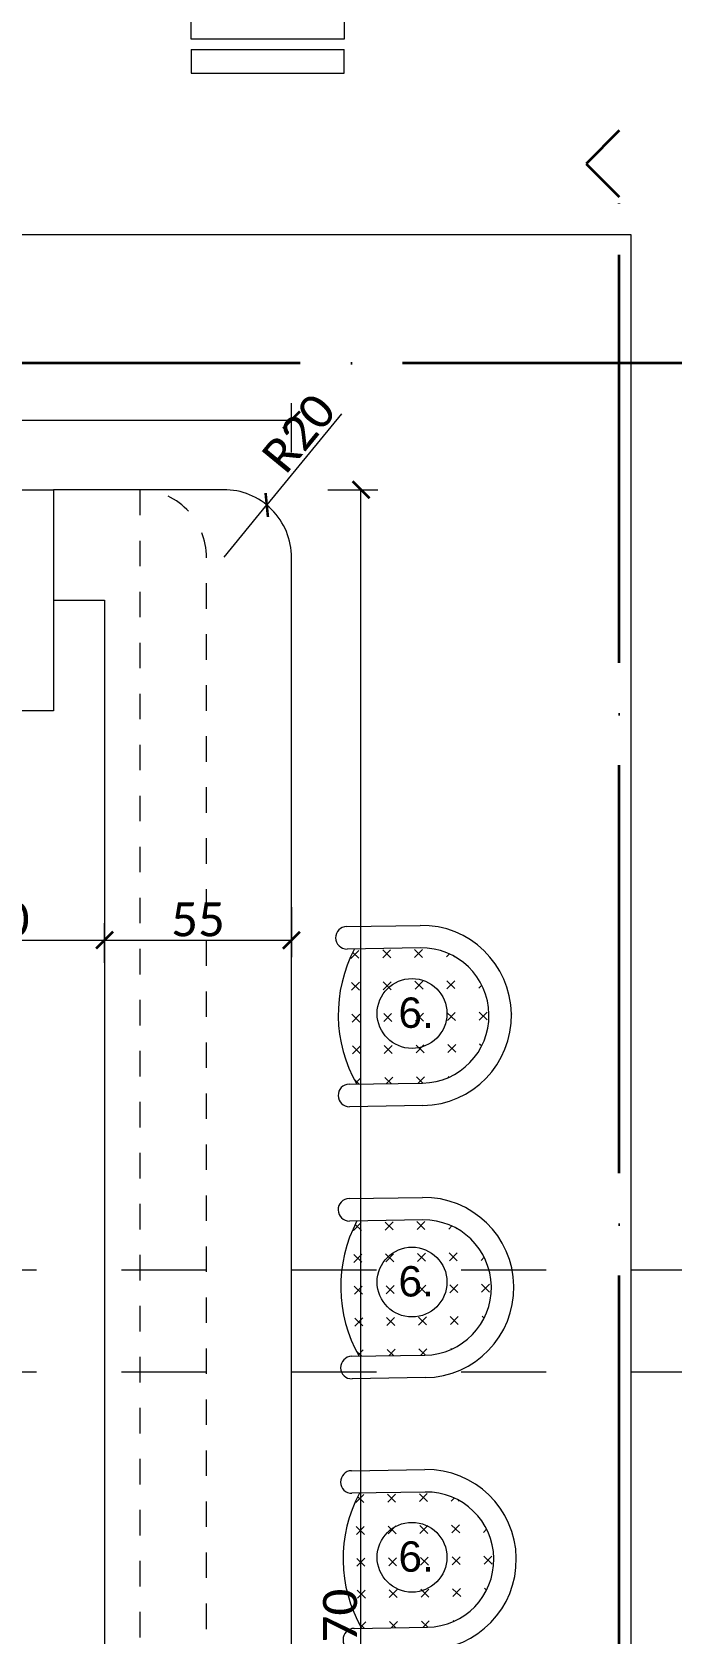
# Model space of a CAD drawing. Header units: centimetres. Extents: x -26724 to 60145, y -23645 to 6771.
# Drawn here: x -18986.4 to -18798, y 5104 to 5575 of the extents above; entities that cross this region are included whole.
import ezdxf

# ---------------------------------------------------------------- set-up
doc = ezdxf.new("R2010")
doc.units = ezdxf.units.CM
doc.linetypes.add('ACAD_ISO04W100', pattern=[30, 24, -3, 0, -3])
doc.linetypes.add('DALEKOVOD_VN', pattern=[5, 2.5, -2.5])
doc.layers.add('3.IZGLED 2', color=7, linetype='Continuous', lineweight=9, true_color=0x4a4a4a)
doc.layers.add('IZGLED 2', color=253, linetype='Continuous', lineweight=9, true_color=0x828282)
for name, color, linetype, lineweight in [('4.KOTE', 88, 'Continuous', 15), ('namestaj', 8, 'Continuous', 9), ('namjestaj', 150, 'Continuous', 5)]:
    doc.layers.add(name, color=color, linetype=linetype, lineweight=lineweight)
doc.layers.add('pozicije', color=7, linetype='Continuous')
doc.styles.add('0.15', font='arial.ttf', dxfattribs={"height": 0.15})
doc.styles.get("Standard").update_dxf_attribs({"font": 'calibri.ttf'})
doc.dimstyles.new('ja 1 50', dxfattribs={"dimtxt": 10, "dimasz": 5, "dimexe": 5, "dimexo": 5, "dimgap": 1, "dimtad": 1, "dimdec": 0, "dimtxsty": 'Standard', "dimblk": 'ARCHTICK', "dimcen": 2.5, "dimclrd": 256, "dimclrt": 7, "dimadec": 0, "dimazin": 0, "dimtfac": 1, "dimtdec": 0, "dimtix": 1, "dimtmove": 1, "dimatfit": 3, "dimldrblk": 'ARCHTICK', "dimfxl": 10, "dimfxlon": 1, "dimlwd": 0, "dimlwe": 9, "dimarcsym": 0})

# ---------------------------------------------------------------- blocks, each defined once
blk = doc.blocks.new('gggddgdgd')
at = {"layer": 'namjestaj', "transparency": 33554687}
for p, q in [((1591.13, 1615.44, 13.5), (1612.72, 1615.79, 13.5)), ((1612.82, 1609.17, 13.5), (1591.24, 1608.82, 13.5)), ((1592.39, 1606.05, 13.5), (1594.7, 1608.43, 13.5)), ((1592.92, 1607.84, 13.5), (1594.73, 1606.09, 13.5)), ((1601.72, 1608.54, 13.5), (1604.1, 1606.24, 13.5)), ((1601.76, 1606.2, 13.5), (1604.06, 1608.58, 13.5)), ((1611.08, 1608.69, 13.5), (1613.46, 1606.38, 13.5)), ((1611.12, 1606.35, 13.5), (1613.42, 1608.73, 13.5)), ((1620.48, 1606.5, 13.5), (1621.35, 1607.4, 13.5)), ((1622.54, 1606.81, 13.5), (1622.82, 1606.53, 13.5)), ((1592.51, 1599.03, 13.5), (1594.88, 1596.73, 13.5)), ((1592.54, 1596.69, 13.5), (1594.85, 1599.07, 13.5)), ((1601.87, 1599.18, 13.5), (1604.25, 1596.87, 13.5)), ((1601.9, 1596.84, 13.5), (1604.21, 1599.21, 13.5)), ((1611.23, 1599.33, 13.5), (1613.61, 1597.02, 13.5)), ((1611.27, 1596.99, 13.5), (1613.57, 1599.36, 13.5)), ((1620.59, 1599.48, 13.5), (1622.97, 1597.17, 13.5)), ((1620.63, 1597.14, 13.5), (1622.93, 1599.51, 13.5)), ((1629.95, 1599.63, 13.5), (1630.33, 1599.26, 13.5)), ((1629.99, 1597.28, 13.5), (1630.89, 1598.22, 13.5)), ((1592.66, 1589.67, 13.5), (1595.03, 1587.36, 13.5)), ((1592.69, 1587.33, 13.5), (1595, 1589.7, 13.5)), ((1602.02, 1589.82, 13.5), (1604.39, 1587.51, 13.5)), ((1602.05, 1587.48, 13.5), (1604.36, 1589.85, 13.5)), ((1611.38, 1589.97, 13.5), (1613.76, 1587.66, 13.5)), ((1611.42, 1587.63, 13.5), (1613.72, 1590, 13.5)), ((1620.74, 1590.11, 13.5), (1623.12, 1587.81, 13.5)), ((1620.78, 1587.77, 13.5), (1623.08, 1590.15, 13.5)), ((1630.1, 1590.26, 13.5), (1632.48, 1587.96, 13.5)), ((1630.14, 1587.92, 13.5), (1632.44, 1590.3, 13.5)), ((1633, 1589.59, 13.5), (1633, 1589.63, 13.5)), ((1639.62, 1589.73, 13.5), (1639.62, 1589.69, 13.5)), ((1592.81, 1580.31, 13.5), (1595.18, 1578, 13.5)), ((1592.84, 1577.97, 13.5), (1595.15, 1580.34, 13.5)), ((1602.17, 1580.46, 13.5), (1604.54, 1578.15, 13.5)), ((1602.2, 1578.11, 13.5), (1604.51, 1580.49, 13.5)), ((1611.53, 1580.6, 13.5), (1613.9, 1578.3, 13.5)), ((1611.56, 1578.26, 13.5), (1613.87, 1580.64, 13.5)), ((1620.89, 1580.75, 13.5), (1623.27, 1578.45, 13.5)), ((1620.93, 1578.41, 13.5), (1623.23, 1580.79, 13.5)), ((1630.25, 1580.9, 13.5), (1630.86, 1580.31, 13.5)), ((1591.87, 1569.07, 13.5), (1613.46, 1569.41, 13.5)), ((1593.22, 1570.69, 13.5), (1594.84, 1569.12, 13.5)), ((1593.86, 1569.5, 13.5), (1595.29, 1570.98, 13.5)), ((1602.32, 1571.09, 13.5), (1604.2, 1569.27, 13.5)), ((1602.83, 1569.24, 13.5), (1604.66, 1571.13, 13.5)), ((1611.68, 1571.24, 13.5), (1613.56, 1569.42, 13.5)), ((1612.19, 1569.39, 13.5), (1614.02, 1571.28, 13.5)), ((1621.04, 1571.39, 13.5), (1621.28, 1571.16, 13.5)), ((1613.56, 1562.8, 13.5), (1591.98, 1562.45, 13.5)), ((1591.85, 1535.44, 13.5), (1613.43, 1535.78, 13.5)), ((1613.54, 1529.16, 13.5), (1591.95, 1528.82, 13.5)), ((1593.11, 1526.04, 13.5), (1595.41, 1528.42, 13.5)), ((1593.64, 1527.84, 13.5), (1595.45, 1526.08, 13.5)), ((1602.43, 1528.53, 13.5), (1604.81, 1526.23, 13.5)), ((1602.47, 1526.19, 13.5), (1604.78, 1528.57, 13.5)), ((1611.8, 1528.68, 13.5), (1614.17, 1526.38, 13.5)), ((1611.83, 1526.34, 13.5), (1614.14, 1528.72, 13.5)), ((1621.19, 1526.49, 13.5), (1622.06, 1527.39, 13.5)), ((1623.25, 1526.8, 13.5), (1623.53, 1526.53, 13.5)), ((1593.22, 1519.02, 13.5), (1595.6, 1516.72, 13.5)), ((1593.26, 1516.68, 13.5), (1595.56, 1519.06, 13.5)), ((1602.58, 1519.17, 13.5), (1604.96, 1516.87, 13.5)), ((1602.62, 1516.83, 13.5), (1604.92, 1519.21, 13.5)), ((1611.95, 1519.32, 13.5), (1614.32, 1517.02, 13.5)), ((1611.98, 1516.98, 13.5), (1614.29, 1519.36, 13.5)), ((1621.31, 1519.47, 13.5), (1623.68, 1517.17, 13.5)), ((1621.34, 1517.13, 13.5), (1623.65, 1519.51, 13.5)), ((1630.67, 1519.62, 13.5), (1631.04, 1519.26, 13.5)), ((1630.7, 1517.28, 13.5), (1631.61, 1518.21, 13.5)), ((1593.37, 1509.66, 13.5), (1595.75, 1507.36, 13.5)), ((1593.41, 1507.32, 13.5), (1595.71, 1509.7, 13.5)), ((1602.73, 1509.81, 13.5), (1605.11, 1507.51, 13.5)), ((1602.77, 1507.47, 13.5), (1605.07, 1509.85, 13.5)), ((1612.09, 1509.96, 13.5), (1614.47, 1507.66, 13.5)), ((1612.13, 1507.62, 13.5), (1614.43, 1510, 13.5)), ((1621.46, 1510.11, 13.5), (1623.83, 1507.8, 13.5)), ((1621.49, 1507.77, 13.5), (1623.8, 1510.15, 13.5)), ((1630.82, 1510.26, 13.5), (1633.19, 1507.95, 13.5)), ((1630.85, 1507.92, 13.5), (1633.16, 1510.29, 13.5)), ((1633.71, 1509.58, 13.5), (1633.71, 1509.62, 13.5)), ((1640.33, 1509.73, 13.5), (1640.33, 1509.69, 13.5)), ((1593.52, 1500.3, 13.5), (1595.9, 1498, 13.5)), ((1593.56, 1497.96, 13.5), (1595.86, 1500.34, 13.5)), ((1602.88, 1500.45, 13.5), (1605.26, 1498.15, 13.5)), ((1602.92, 1498.11, 13.5), (1605.22, 1500.49, 13.5)), ((1612.24, 1500.6, 13.5), (1614.62, 1498.29, 13.5)), ((1612.28, 1498.26, 13.5), (1614.58, 1500.63, 13.5)), ((1621.6, 1500.75, 13.5), (1623.98, 1498.44, 13.5)), ((1621.64, 1498.41, 13.5), (1623.95, 1500.78, 13.5)), ((1630.97, 1500.9, 13.5), (1631.58, 1500.3, 13.5)), ((1592.59, 1489.06, 13.5), (1614.17, 1489.41, 13.5)), ((1593.93, 1490.68, 13.5), (1595.56, 1489.11, 13.5)), ((1594.57, 1489.49, 13.5), (1596.01, 1490.97, 13.5)), ((1603.03, 1491.09, 13.5), (1604.92, 1489.26, 13.5)), ((1603.55, 1489.24, 13.5), (1605.37, 1491.12, 13.5)), ((1612.39, 1491.24, 13.5), (1614.28, 1489.41, 13.5)), ((1612.91, 1489.39, 13.5), (1614.73, 1491.27, 13.5)), ((1621.75, 1491.39, 13.5), (1622, 1491.15, 13.5)), ((1614.28, 1482.79, 13.5), (1592.69, 1482.44, 13.5)), ((1592.56, 1455.43, 13.5), (1614.15, 1455.77, 13.5)), ((1614.25, 1449.16, 13.5), (1592.67, 1448.81, 13.5)), ((1593.83, 1446.03, 13.5), (1596.13, 1448.41, 13.5)), ((1594.35, 1447.83, 13.5), (1596.17, 1446.07, 13.5)), ((1603.15, 1448.52, 13.5), (1605.53, 1446.22, 13.5)), ((1603.19, 1446.18, 13.5), (1605.49, 1448.56, 13.5)), ((1612.51, 1448.67, 13.5), (1614.89, 1446.37, 13.5)), ((1612.55, 1446.33, 13.5), (1614.85, 1448.71, 13.5)), ((1621.91, 1446.48, 13.5), (1622.78, 1447.38, 13.5)), ((1623.97, 1446.79, 13.5), (1624.25, 1446.52, 13.5)), ((1593.94, 1439.01, 13.5), (1596.32, 1436.71, 13.5)), ((1593.98, 1436.67, 13.5), (1596.28, 1439.05, 13.5)), ((1603.3, 1439.16, 13.5), (1605.68, 1436.86, 13.5)), ((1603.34, 1436.82, 13.5), (1605.64, 1439.2, 13.5)), ((1612.66, 1439.31, 13.5), (1615.04, 1437.01, 13.5)), ((1612.7, 1436.97, 13.5), (1615, 1439.35, 13.5)), ((1622.02, 1439.46, 13.5), (1624.4, 1437.16, 13.5)), ((1622.06, 1437.12, 13.5), (1624.36, 1439.5, 13.5)), ((1631.38, 1439.61, 13.5), (1631.76, 1439.25, 13.5)), ((1631.42, 1437.27, 13.5), (1632.32, 1438.2, 13.5)), ((1594.09, 1429.65, 13.5), (1596.47, 1427.35, 13.5)), ((1594.13, 1427.31, 13.5), (1596.43, 1429.69, 13.5)), ((1603.45, 1429.8, 13.5), (1605.83, 1427.5, 13.5)), ((1603.49, 1427.46, 13.5), (1605.79, 1429.84, 13.5)), ((1612.81, 1429.95, 13.5), (1615.19, 1427.65, 13.5)), ((1612.85, 1427.61, 13.5), (1615.15, 1429.99, 13.5)), ((1622.17, 1430.1, 13.5), (1624.55, 1427.8, 13.5)), ((1622.21, 1427.76, 13.5), (1624.51, 1430.14, 13.5)), ((1631.53, 1430.25, 13.5), (1633.91, 1427.95, 13.5)), ((1631.57, 1427.91, 13.5), (1633.87, 1430.29, 13.5)), ((1634.43, 1429.58, 13.5), (1634.43, 1429.61, 13.5)), ((1641.05, 1429.72, 13.5), (1641.05, 1429.68, 13.5)), ((1594.24, 1420.29, 13.5), (1596.62, 1417.99, 13.5)), ((1594.28, 1417.95, 13.5), (1596.58, 1420.33, 13.5)), ((1603.6, 1420.44, 13.5), (1605.98, 1418.14, 13.5)), ((1603.64, 1418.1, 13.5), (1605.94, 1420.48, 13.5)), ((1612.96, 1420.59, 13.5), (1615.34, 1418.29, 13.5)), ((1613, 1418.25, 13.5), (1615.3, 1420.63, 13.5)), ((1622.32, 1420.74, 13.5), (1624.7, 1418.44, 13.5)), ((1622.36, 1418.4, 13.5), (1624.66, 1420.78, 13.5)), ((1631.68, 1420.89, 13.5), (1632.29, 1420.3, 13.5)), ((1593.3, 1409.06, 13.5), (1614.89, 1409.4, 13.5)), ((1594.65, 1410.68, 13.5), (1596.27, 1409.1, 13.5)), ((1595.29, 1409.48, 13.5), (1596.73, 1410.97, 13.5)), ((1603.75, 1411.08, 13.5), (1605.63, 1409.25, 13.5)), ((1604.26, 1409.23, 13.5), (1606.09, 1411.12, 13.5)), ((1613.11, 1411.23, 13.5), (1615, 1409.4, 13.5)), ((1613.62, 1409.38, 13.5), (1615.45, 1411.27, 13.5)), ((1622.47, 1411.38, 13.5), (1622.71, 1411.14, 13.5))]:
    blk.add_line(p, q, dxfattribs=at)
for centre, radius, start, end in [((1613.14, 1589.31, 13.5), 26.48, 0.9137, 90.9137), ((1591.18, 1612.13, 13.5), 3.31, 90.9137, 270.9137), ((1629.77, 1589.56, 13.5), 41.14, 152.0171, 209.8102), ((1613.14, 1589.31, 13.5), 19.86, 0.9137, 90.9137), ((1613.14, 1589.27, 13.5), 19.86, 270.9137, 0.9137), ((1613.14, 1589.27, 13.5), 26.48, 270.9137, 0.9137), ((1591.92, 1565.76, 13.5), 3.31, 90.9137, 270.9137), ((1613.85, 1509.3, 13.5), 26.48, 0.9137, 90.9137), ((1591.9, 1532.13, 13.5), 3.31, 90.9137, 270.9137), ((1630.49, 1509.55, 13.5), 41.14, 152.0171, 209.8102), ((1613.85, 1509.3, 13.5), 19.86, 0.9137, 90.9137), ((1613.86, 1509.27, 13.5), 19.86, 270.9137, 0.9137), ((1613.86, 1509.27, 13.5), 26.48, 270.9137, 0.9137), ((1592.64, 1485.75, 13.5), 3.31, 90.9137, 270.9137), ((1614.57, 1429.3, 13.5), 26.48, 0.9137, 90.9137), ((1592.62, 1452.12, 13.5), 3.31, 90.9137, 270.9137), ((1631.21, 1429.54, 13.5), 41.14, 152.0171, 209.8102), ((1614.57, 1429.3, 13.5), 19.86, 0.9137, 90.9137), ((1614.57, 1429.26, 13.5), 19.86, 270.9137, 0.9137), ((1614.57, 1429.26, 13.5), 26.48, 270.9137, 0.9137), ((1593.36, 1405.75, 13.5), 3.31, 90.9137, 270.9137)]:
    blk.add_arc(centre, radius, start, end, dxfattribs=at)
blk = doc.blocks.new('_ArchTick')
at = {"color": 0, "linetype": 'ByBlock', "const_width": 0.15}
blk.add_lwpolyline([(-0.5, -0.5), (0.5, 0.5)], dxfattribs=at)
blk = doc.blocks.new('*D3046')
at = {"layer": '4.KOTE', "color": 0, "lineweight": 9, "transparency": 16777216}
for p, q in [((-19185.07, 5451.57), (-19185.07, 5465.95)), ((-18910.07, 5451.36), (-18910.07, 5465.95))]:
    blk.add_line(p, q, dxfattribs=at)
at = {"layer": '4.KOTE', "lineweight": 0, "transparency": 16777216}
blk.add_line((-19185.07, 5460.95), (-18910.07, 5460.95), dxfattribs=at)
at = {"layer": 'Defpoints', "color": 0, "lineweight": 50, "transparency": 16777216}
for p in [(-18910.07, 5460.95), (-19185.07, 5420.46, 13.5), (-18910.07, 5409.32, 13.5)]:
    blk.add_point(p, dxfattribs=at)
at = {"layer": '4.KOTE', "lineweight": 0, "transparency": 16777216, "xscale": 5, "yscale": 5, "zscale": 5, "rotation": 180}
blk.add_blockref('_ArchTick', (-19185.07, 5460.95), dxfattribs=at)
at = {"layer": '4.KOTE', "lineweight": 0, "transparency": 16777216, "xscale": 5, "yscale": 5, "zscale": 5}
blk.add_blockref('_ArchTick', (-18910.07, 5460.95), dxfattribs=at)
at = {"layer": '4.KOTE', "color": 7, "transparency": 16777216, "insert": (-19047.57, 5467.08), "char_height": 10, "attachment_point": 5}
blk.add_mtext('275', dxfattribs=at)
blk = doc.blocks.new('*D3047')
at = {"layer": '4.KOTE', "color": 0, "lineweight": 9, "transparency": 16777216}
for p, q in [((-18899.33, 5440.46), (-18884.6, 5440.46)), ((-18899.33, 4770.46), (-18884.6, 4770.46))]:
    blk.add_line(p, q, dxfattribs=at)
at = {"layer": '4.KOTE', "lineweight": 0, "transparency": 16777216}
blk.add_line((-18889.6, 4770.46), (-18889.6, 5440.46), dxfattribs=at)
at = {"layer": 'Defpoints', "color": 0, "lineweight": 50, "transparency": 16777216}
for p in [(-18954.74, 5440.46, 13.5), (-18889.6, 5440.46), (-18955.07, 4770.46, 13.5)]:
    blk.add_point(p, dxfattribs=at)
at = {"layer": '4.KOTE', "lineweight": 0, "transparency": 16777216, "xscale": 5, "yscale": 5, "zscale": 5}
for p, rotation in [((-18889.6, 5440.46), 90), ((-18889.6, 4770.46), 270)]:
    blk.add_blockref('_ArchTick', p, dxfattribs=dict(at, rotation=rotation))
at = {"layer": '4.KOTE', "color": 7, "transparency": 16777216, "insert": (-18895.72, 5105.46), "char_height": 10, "attachment_point": 5, "rotation": 90}
blk.add_mtext('670', dxfattribs=at)
blk = doc.blocks.new('*D2849')
at = {"layer": '4.KOTE', "color": 0, "lineweight": 9, "transparency": 16777216}
for p, q in [((-18965.07, 5317.74), (-18965.07, 5303)), ((-18910.07, 5317.7), (-18910.07, 5303))]:
    blk.add_line(p, q, dxfattribs=at)
at = {"layer": '4.KOTE', "lineweight": 0, "transparency": 16777216}
blk.add_line((-18965.07, 5308), (-18910.07, 5308), dxfattribs=at)
at = {"layer": 'Defpoints', "color": 0, "lineweight": 50, "transparency": 16777216}
for p in [(-18965.07, 5373.94, 13.5), (-18910.07, 5368.81, 13.5), (-18910.07, 5308)]:
    blk.add_point(p, dxfattribs=at)
at = {"layer": '4.KOTE', "lineweight": 0, "transparency": 16777216, "xscale": 5, "yscale": 5, "zscale": 5, "rotation": 180}
blk.add_blockref('_ArchTick', (-18965.07, 5308), dxfattribs=at)
at = {"layer": '4.KOTE', "lineweight": 0, "transparency": 16777216, "xscale": 5, "yscale": 5, "zscale": 5}
blk.add_blockref('_ArchTick', (-18910.07, 5308), dxfattribs=at)
at = {"layer": '4.KOTE', "color": 7, "transparency": 16777216, "insert": (-18937.57, 5314.08), "char_height": 10, "attachment_point": 5}
blk.add_mtext('55', dxfattribs=at)
blk = doc.blocks.new('*D2850')
at = {"layer": '4.KOTE', "color": 0, "lineweight": 9, "transparency": 16777216}
for p, q in [((-19025.07, 5301.38), (-19025.07, 5313)), ((-18965.07, 5301.38), (-18965.07, 5313))]:
    blk.add_line(p, q, dxfattribs=at)
at = {"layer": '4.KOTE', "lineweight": 0, "transparency": 16777216}
blk.add_line((-19025.07, 5308), (-18965.07, 5308), dxfattribs=at)
at = {"layer": 'Defpoints', "color": 0, "lineweight": 50, "transparency": 16777216}
for p in [(-18965.07, 5308), (-19025.07, 5296.44, 13.5), (-18965.07, 5296.44, 13.5)]:
    blk.add_point(p, dxfattribs=at)
at = {"layer": '4.KOTE', "lineweight": 0, "transparency": 16777216, "xscale": 5, "yscale": 5, "zscale": 5, "rotation": 180}
blk.add_blockref('_ArchTick', (-19025.07, 5308), dxfattribs=at)
at = {"layer": '4.KOTE', "lineweight": 0, "transparency": 16777216, "xscale": 5, "yscale": 5, "zscale": 5}
blk.add_blockref('_ArchTick', (-18965.07, 5308), dxfattribs=at)
at = {"layer": '4.KOTE', "color": 7, "transparency": 16777216, "insert": (-18995.07, 5314.13), "char_height": 10, "attachment_point": 5}
blk.add_mtext('60', dxfattribs=at)
blk = doc.blocks.new('*D2848')
at = {"layer": '4.KOTE', "lineweight": 0, "transparency": 16777216}
for p in [(-18895.36, 5462.76), (-18929.91, 5420.63)]:
    blk.add_line(p, (-18917.33, 5435.97), dxfattribs=at)
at = {"layer": 'Defpoints', "color": 0, "lineweight": 50, "transparency": 16777216}
for p in [(-18917.33, 5435.97, 13.5), (-18929.91, 5420.63, 13.5)]:
    blk.add_point(p, dxfattribs=at)
at = {"layer": '4.KOTE', "lineweight": 0, "transparency": 16777216, "xscale": 5, "yscale": 5, "zscale": 5, "rotation": 230.6467496929608}
blk.add_blockref('_ArchTick', (-18917.33, 5435.97), dxfattribs=at)
at = {"layer": '4.KOTE', "color": 7, "transparency": 16777216, "insert": (-18907.91, 5457.11), "char_height": 10, "attachment_point": 5, "rotation": 50.6467}
blk.add_mtext('R20', dxfattribs=at)

msp = doc.modelspace()

# ---------------------------------------------------------------- linework, layer by layer
at = {"layer": '3.IZGLED 2', "color": 32, "linetype": 'DALEKOVOD_VN', "ltscale": 10, "true_color": 0xcd6928}
for p, q in [((-17985.07, 5210.96, 13.5), (-19185.07, 5210.96, 13.5)), ((-17985.07, 5180.96, 13.5), (-19185.07, 5180.96, 13.5))]:
    msp.add_line(p, q, dxfattribs=at)
at = {"layer": '3.IZGLED 2', "ltscale": 12, "elevation": 13.5}
msp.add_lwpolyline([(-18810.18, 4555.46), (-18955.18, 4555.46), (-18955.18, 4410.46), (-19035.18, 4410.46), (-19035.18, 4270.46), (-19220.18, 4270.46), (-19220.18, 4410.46), (-19235.18, 4410.46), (-19235.18, 4303.06), (-19360.18, 4303.05), (-19360.18, 5515.46), (-18810.18, 5515.46), (-18810.18, 4555.46)], dxfattribs=at)
at = {"layer": 'IZGLED 2', "color": 32, "lineweight": 35}
for p, q in [((-18813.59, 5546.1, 13.5), (-18823.36, 5536.33, 13.5)), ((-18823.36, 5536.33, 13.5), (-18813.59, 5526.56, 13.5))]:
    msp.add_line(p, q, dxfattribs=at)
at = {"layer": 'IZGLED 2', "color": 32, "linetype": 'ACAD_ISO04W100', "lineweight": 35, "ltscale": 5}
for p, q in [((-18813.59, 4639.07, 13.5), (-18813.59, 5526.56, 13.5)), ((-18607.25, 5477.65), (-19553.43, 5477.65))]:
    msp.add_line(p, q, dxfattribs=at)
at = {"layer": 'namestaj'}
for centre in [(-18874.57, 5286.46), (-18874.57, 5207.48), (-18874.57, 5126.55)]:
    msp.add_circle(centre, 10.27, dxfattribs=at)
at = {"layer": 'namjestaj', "transparency": 33554687}
for p, q in [((-18939.55, 5572.93, 13.5), (-18939.55, 5607.93, 13.5)), ((-18894.55, 5607.93, 13.5), (-18894.55, 5572.93, 13.5)), ((-18894.55, 5572.93, 13.5), (-18939.55, 5572.93, 13.5)), ((-18939.55, 5569.93, 13.5), (-18939.55, 5562.93, 13.5)), ((-18939.55, 5569.93, 13.5), (-18894.55, 5569.93, 13.5)), ((-18894.55, 5562.93, 13.5), (-18894.55, 5569.93, 13.5)), ((-18939.55, 5562.93, 13.5), (-18894.55, 5562.93, 13.5))]:
    msp.add_line(p, q, dxfattribs=at)
at = {"layer": 'namjestaj'}
for p, q in [((-18930.07, 5440.46, 13.5), (-18980.07, 5440.46, 13.5)), ((-18910.07, 4790.46, 13.5), (-18910.07, 5420.46, 13.5)), ((-18980.07, 5407.96, 13.5), (-18965.07, 5407.96, 13.5)), ((-18965.07, 5407.96, 13.5), (-18965.07, 4770.46, 13.5))]:
    msp.add_line(p, q, dxfattribs=at)
at = {"layer": 'namjestaj', "linetype": 'DALEKOVOD_VN', "ltscale": 3}
for p, q in [((-18954.74, 5440.46, 13.5), (-18954.74, 4770.46, 13.5)), ((-18935.07, 4790.46, 13.5), (-18935.07, 5420.46, 13.5))]:
    msp.add_line(p, q, dxfattribs=at)
at = {"layer": 'namjestaj', "elevation": 13.5}
msp.add_lwpolyline([(-19160.07, 5440.46), (-18980.07, 5440.46), (-18980.07, 5375.46), (-19160.07, 5375.46), (-19160.07, 5440.46)], dxfattribs=at)
at = {"layer": 'namjestaj', "linetype": 'DALEKOVOD_VN', "ltscale": 3}
msp.add_arc((-18954.91, 5420.63, 13.5), 19.83, 359.5179, 90.4821, dxfattribs=at)
at = {"layer": 'namjestaj'}
msp.add_arc((-18929.91, 5420.63, 13.5), 19.83, 359.5179, 90.4821, dxfattribs=at)

# ---------------------------------------------------------------- block references
msp.add_blockref('gggddgdgd', (-20484.93, 3696.58))

# ---------------------------------------------------------------- texts
at = {"layer": 'pozicije', "style": '0.15'}
for p in [(-18878.56, 5282.23), (-18878.56, 5203.24), (-18878.56, 5122.31)]:
    msp.add_text('6.', height=8.93, dxfattribs=at).set_placement(p)

# ---------------------------------------------------------------- dimensions: what is measured, and where the dimension line sits
at = {"layer": '4.KOTE'}
for base, p1, p2, picture, middle in [((-18910.07, 5460.95), (-19185.07, 5420.46, 13.5), (-18910.07, 5409.32, 13.5), '*D3046', (-19047.57, 5467.08)), ((-18910.07, 5308), (-18965.07, 5373.94, 13.5), (-18910.07, 5368.81, 13.5), '*D2849', (-18937.57, 5314.08)), ((-18965.07, 5308), (-19025.07, 5296.44, 13.5), (-18965.07, 5296.44, 13.5), '*D2850', (-18995.07, 5314.13))]:
    dim = msp.add_linear_dim(base=base, p1=p1, p2=p2, dimstyle='ja 1 50', dxfattribs=at)
    dim.commit()
    dim.dimension.update_dxf_attribs({"geometry": picture, "text_midpoint": middle})
dim = msp.add_radius_dim(center=(-18929.91, 5420.63, 13.5), mpoint=(-18917.33, 5435.97, 13.5), dimstyle='ja 1 50', dxfattribs=at)
dim.commit()
dim.dimension.update_dxf_attribs({"geometry": '*D2848', "text_midpoint": (-18907.91, 5457.11)})
dim = msp.add_linear_dim(base=(-18889.6, 5440.46), p1=(-18955.07, 4770.46, 13.5), p2=(-18954.74, 5440.46, 13.5), angle=90, dimstyle='ja 1 50', dxfattribs=at)
dim.commit()
dim.dimension.update_dxf_attribs({"geometry": '*D3047', "text_midpoint": (-18895.72, 5105.46)})

doc.saveas('drawing.dxf')
